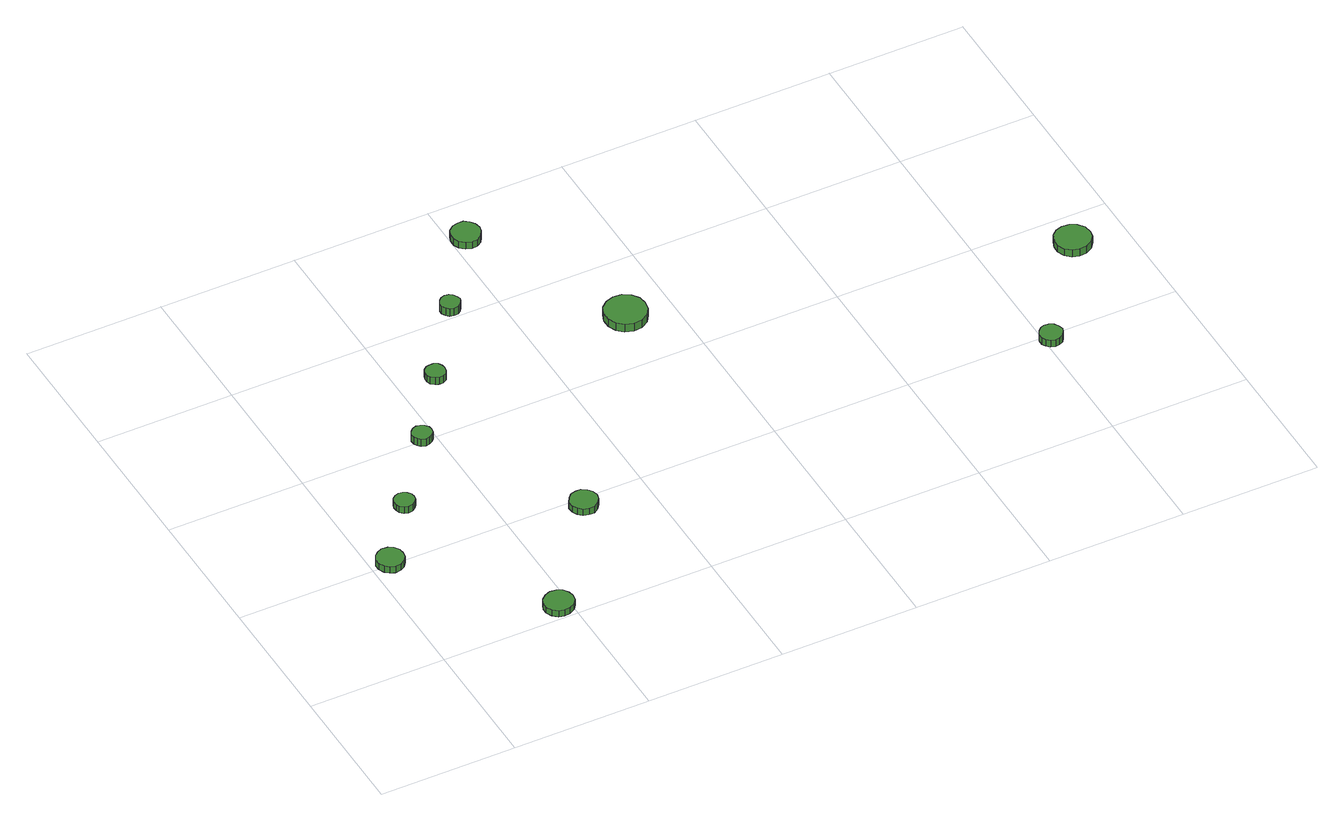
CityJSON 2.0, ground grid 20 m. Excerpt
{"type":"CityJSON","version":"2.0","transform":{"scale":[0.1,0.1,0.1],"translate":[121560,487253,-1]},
"CityObjects":{
"tree1":{"type":"SolitaryVegetationObject","attributes":{"function":"something"},"geometry":[{"type":"MultiSurface","lod":"1","boundaries":[[[0,1,2,3,4,5,6,7,8,9,10,11,12,13,14]],[[15,16,17,18,19,20,21,22,23,24,25,26,27,28,29]],[[0,29,28,1]],[[1,28,27,2]],[[2,27,26,3]],[[3,26,25,4]],[[4,25,24,5]],[[5,24,23,6]],[[6,23,22,7]],[[7,22,21,8]],[[8,21,20,9]],[[9,20,19,10]],[[10,19,18,11]],[[11,18,17,12]],[[12,17,16,13]],[[13,16,15,14]],[[14,15,29,0]]]}]},
"tree2":{"type":"SolitaryVegetationObject","attributes":{"function":"something"},"geometry":[{"type":"MultiSurface","lod":"1","boundaries":[[[30,31,32,33,34,35,36,37,38,39,40,41,42,43,44]],[[45,46,47,48,49,50,51,52,53,54,55,56,57,58,59]],[[30,59,58,31]],[[31,58,57,32]],[[32,57,56,33]],[[33,56,55,34]],[[34,55,54,35]],[[35,54,53,36]],[[36,53,52,37]],[[37,52,51,38]],[[38,51,50,39]],[[39,50,49,40]],[[40,49,48,41]],[[41,48,47,42]],[[42,47,46,43]],[[43,46,45,44]],[[44,45,59,30]]]}]},
"tree3":{"type":"SolitaryVegetationObject","attributes":{"function":"something"},"geometry":[{"type":"MultiSurface","lod":"1","boundaries":[[[60,61,62,63,64,65,66,67,68,69,70,71,72,73,74]],[[75,76,77,78,79,80,81,82,83,84,85,86,87,88,89]],[[60,89,88,61]],[[61,88,87,62]],[[62,87,86,63]],[[63,86,85,64]],[[64,85,84,65]],[[65,84,83,66]],[[66,83,82,67]],[[67,82,81,68]],[[68,81,80,69]],[[69,80,79,70]],[[70,79,78,71]],[[71,78,77,72]],[[72,77,76,73]],[[73,76,75,74]],[[74,75,89,60]]]}]},
"tree4":{"type":"SolitaryVegetationObject","attributes":{"function":"something"},"geometry":[{"type":"MultiSurface","lod":"1","boundaries":[[[90,91,92,93,94,95,96,97,98,99,100,101,102,103,104]],[[105,106,107,108,109,110,111,112,113,114,115,116,117,118,119]],[[90,119,118,91]],[[91,118,117,92]],[[92,117,116,93]],[[93,116,115,94]],[[94,115,114,95]],[[95,114,113,96]],[[96,113,112,97]],[[97,112,111,98]],[[98,111,110,99]],[[99,110,109,100]],[[100,109,108,101]],[[101,108,107,102]],[[102,107,106,103]],[[103,106,105,104]],[[104,105,119,90]]]}]},
"tree5":{"type":"SolitaryVegetationObject","attributes":{"function":"something"},"geometry":[{"type":"MultiSurface","lod":"1","boundaries":[[[120,121,122,123,124,125,126,127,128,129,130,131,132,133,134]],[[135,136,137,138,139,140,141,142,143,144,145,146,147,148,149]],[[120,149,148,121]],[[121,148,147,122]],[[122,147,146,123]],[[123,146,145,124]],[[124,145,144,125]],[[125,144,143,126]],[[126,143,142,127]],[[127,142,141,128]],[[128,141,140,129]],[[129,140,139,130]],[[130,139,138,131]],[[131,138,137,132]],[[132,137,136,133]],[[133,136,135,134]],[[134,135,149,120]]]}]},
"tree6":{"type":"SolitaryVegetationObject","attributes":{"function":"something"},"geometry":[{"type":"MultiSurface","lod":"1","boundaries":[[[150,151,152,153,154,155,156,157,158,159,160,161,162,163,164]],[[165,166,167,168,169,170,171,172,173,174,175,176,177,178,179]],[[150,179,178,151]],[[151,178,177,152]],[[152,177,176,153]],[[153,176,175,154]],[[154,175,174,155]],[[155,174,173,156]],[[156,173,172,157]],[[157,172,171,158]],[[158,171,170,159]],[[159,170,169,160]],[[160,169,168,161]],[[161,168,167,162]],[[162,167,166,163]],[[163,166,165,164]],[[164,165,179,150]]]}]},
"tree7":{"type":"SolitaryVegetationObject","attributes":{"function":"something"},"geometry":[{"type":"MultiSurface","lod":"1","boundaries":[[[180,181,182,183,184,185,186,187,188,189,190,191,192,193,194]],[[195,196,197,198,199,200,201,202,203,204,205,206,207,208,209]],[[180,209,208,181]],[[181,208,207,182]],[[182,207,206,183]],[[183,206,205,184]],[[184,205,204,185]],[[185,204,203,186]],[[186,203,202,187]],[[187,202,201,188]],[[188,201,200,189]],[[189,200,199,190]],[[190,199,198,191]],[[191,198,197,192]],[[192,197,196,193]],[[193,196,195,194]],[[194,195,209,180]]]}]},
"tree8":{"type":"SolitaryVegetationObject","attributes":{"function":"something"},"geometry":[{"type":"MultiSurface","lod":"1","boundaries":[[[210,211,212,213,214,215,216,217,218,219,220,221,222,223,224]],[[225,226,227,228,229,230,231,232,233,234,235,236,237,238,239]],[[210,239,238,211]],[[211,238,237,212]],[[212,237,236,213]],[[213,236,235,214]],[[214,235,234,215]],[[215,234,233,216]],[[216,233,232,217]],[[217,232,231,218]],[[218,231,230,219]],[[219,230,229,220]],[[220,229,228,221]],[[221,228,227,222]],[[222,227,226,223]],[[223,226,225,224]],[[224,225,239,210]]]}]},
"tree9":{"type":"SolitaryVegetationObject","attributes":{"function":"something"},"geometry":[{"type":"MultiSurface","lod":"1","boundaries":[[[240,241,242,243,244,245,246,247,248,249,250,251,252,253,254]],[[255,256,257,258,259,260,261,262,263,264,265,266,267,268,269]],[[240,269,268,241]],[[241,268,267,242]],[[242,267,266,243]],[[243,266,265,244]],[[244,265,264,245]],[[245,264,263,246]],[[246,263,262,247]],[[247,262,261,248]],[[248,261,260,249]],[[249,260,259,250]],[[250,259,258,251]],[[251,258,257,252]],[[252,257,256,253]],[[253,256,255,254]],[[254,255,269,240]]]}]},
"tree10":{"type":"SolitaryVegetationObject","attributes":{"function":"something"},"geometry":[{"type":"MultiSurface","lod":"1","boundaries":[[[270,271,272,273,274,275,276,277,278,279,280,281,282,283,284]],[[285,286,287,288,289,290,291,292,293,294,295,296,297,298,299]],[[270,299,298,271]],[[271,298,297,272]],[[272,297,296,273]],[[273,296,295,274]],[[274,295,294,275]],[[275,294,293,276]],[[276,293,292,277]],[[277,292,291,278]],[[278,291,290,279]],[[279,290,289,280]],[[280,289,288,281]],[[281,288,287,282]],[[282,287,286,283]],[[283,286,285,284]],[[284,285,299,270]]]}]},
"tree11":{"type":"SolitaryVegetationObject","attributes":{"function":"something"},"geometry":[{"type":"MultiSurface","lod":"1","boundaries":[[[300,301,302,303,304,305,306,307,308,309,310,311,312,313,314]],[[315,316,317,318,319,320,321,322,323,324,325,326,327,328,329]],[[300,329,328,301]],[[301,328,327,302]],[[302,327,326,303]],[[303,326,325,304]],[[304,325,324,305]],[[305,324,323,306]],[[306,323,322,307]],[[307,322,321,308]],[[308,321,320,309]],[[309,320,319,310]],[[310,319,318,311]],[[311,318,317,312]],[[312,317,316,313]],[[313,316,315,314]],[[314,315,329,300]]]}]}
},
"vertices":[
[47,204,17],[46,212,17],[41,219,17],[34,223,17],[25,224,17],[18,221,17],[12,216,17],[8,208,17],[8,200,17],[12,192,17],[18,187,17],[25,184,17],[34,185,17],[41,189,17],[46,196,17],[46,196,6],[41,189,6],[34,185,6],[25,184,6],[18,187,6],[12,192,6],[8,200,6],[8,208,6],[12,216,6],[18,221,6],[25,224,6],[34,223,6],[41,219,6],[46,212,6],[47,204,6],
[113,297,17],[112,303,17],[108,308,17],[103,311,17],[97,312,17],[91,310,17],[86,306,17],[84,300,17],[84,294,17],[86,288,17],[91,284,17],[97,282,17],[103,283,17],[108,286,17],[112,291,17],[112,291,6],[108,286,6],[103,283,6],[97,282,6],[91,284,6],[86,288,6],[84,294,6],[84,300,6],[86,306,6],[91,310,6],[97,312,6],[103,311,6],[108,308,6],[112,303,6],[113,297,6],
[206,24,16],[204,32,16],[199,40,16],[191,44,16],[182,45,16],[174,42,16],[167,36,16],[163,28,16],[163,19,16],[167,11,16],[174,5,16],[182,3,16],[191,4,16],[199,8,16],[204,15,16],[204,15,6],[199,8,6],[191,4,6],[182,3,6],[174,5,6],[167,11,6],[163,19,6],[163,28,6],[167,36,6],[174,42,6],[182,45,6],[191,44,6],[199,40,6],[204,32,6],[206,24,6],
[196,404,18],[195,410,18],[191,415,18],[186,418,18],[180,419,18],[174,417,18],[170,413,18],[167,407,18],[167,401,18],[170,396,18],[174,392,18],[180,390,18],[186,391,18],[191,394,18],[195,398,18],[195,398,6],[191,394,6],[186,391,6],[180,390,6],[174,392,6],[170,396,6],[167,401,6],[167,407,6],[170,413,6],[174,417,6],[180,419,6],[186,418,6],[191,415,6],[195,410,6],[196,404,6],
[328,187,17],[326,195,17],[321,201,17],[314,206,17],[306,206,17],[298,204,17],[292,198,17],[288,191,17],[288,182,17],[292,175,17],[298,169,17],[306,167,17],[314,167,17],[321,172,17],[326,178,17],[326,178,6],[321,172,6],[314,167,6],[306,167,6],[298,169,6],[292,175,6],[288,182,6],[288,191,6],[292,198,6],[298,204,6],[306,206,6],[314,206,6],[321,201,6],[326,195,6],[328,187,6],
[269,505,18],[268,511,18],[265,516,18],[259,519,18],[253,519,18],[248,518,18],[243,514,18],[241,508,18],[241,502,18],[243,497,18],[248,493,18],[253,491,18],[259,491,18],[265,494,18],[268,499,18],[268,499,6],[265,494,6],[259,491,6],[253,491,6],[248,493,6],[243,497,6],[241,502,6],[241,508,6],[243,514,6],[248,518,6],[253,519,6],[259,519,6],[265,516,6],[268,511,6],[269,505,6],
[348,611,25],[346,617,25],[343,622,25],[338,625,25],[332,626,25],[326,624,25],[322,620,25],[319,614,25],[319,608,25],[322,603,25],[326,599,25],[332,597,25],[338,598,25],[343,601,25],[346,606,25],[346,606,12],[343,601,12],[338,598,12],[332,597,12],[326,599,12],[322,603,12],[319,608,12],[319,614,12],[322,620,12],[326,624,12],[332,626,12],[338,625,12],[343,622,12],[346,617,12],[348,611,12],
[438,725,25],[436,734,25],[431,741,25],[424,746,25],[415,746,25],[407,744,25],[400,738,25],[397,730,25],[397,721,25],[400,713,25],[407,707,25],[415,704,25],[424,705,25],[431,710,25],[436,717,25],[436,717,13],[431,710,13],[424,705,13],[415,704,13],[407,707,13],[400,713,13],[397,721,13],[397,730,13],[400,738,13],[407,744,13],[415,746,13],[424,746,13],[431,741,13],[436,734,13],[438,725,13],
[561,490,24],[559,502,24],[552,512,24],[541,519,24],[528,520,24],[516,516,24],[507,508,24],[502,496,24],[502,484,24],[507,472,24],[516,464,24],[528,460,24],[541,461,24],[552,468,24],[559,478,24],[559,478,11],[552,468,11],[541,461,11],[528,460,11],[516,464,11],[507,472,11],[502,484,11],[502,496,11],[507,508,11],[516,516,11],[528,520,11],[541,519,11],[552,512,11],[559,502,11],[561,490,11],
[1025,188,22],[1023,195,22],[1019,201,22],[1013,204,22],[1006,205,22],[1000,203,22],[995,198,22],[992,192,22],[992,185,22],[995,179,22],[1000,174,22],[1006,172,22],[1013,173,22],[1019,176,22],[1023,182,22],[1023,182,10],[1019,176,10],[1013,173,10],[1006,172,10],[1000,174,10],[995,179,10],[992,185,10],[992,192,10],[995,198,10],[1000,203,10],[1006,205,10],[1013,204,10],[1019,201,10],[1023,195,10],[1025,188,10],
[1148,342,23],[1146,353,23],[1139,362,23],[1130,367,23],[1119,368,23],[1109,365,23],[1101,358,23],[1097,348,23],[1097,337,23],[1101,327,23],[1109,320,23],[1119,317,23],[1130,318,23],[1139,323,23],[1146,332,23],[1146,332,11],[1139,323,11],[1130,318,11],[1119,317,11],[1109,320,11],[1101,327,11],[1097,337,11],[1097,348,11],[1101,358,11],[1109,365,11],[1119,368,11],[1130,367,11],[1139,362,11],[1146,353,11],[1148,342,11]
]}
